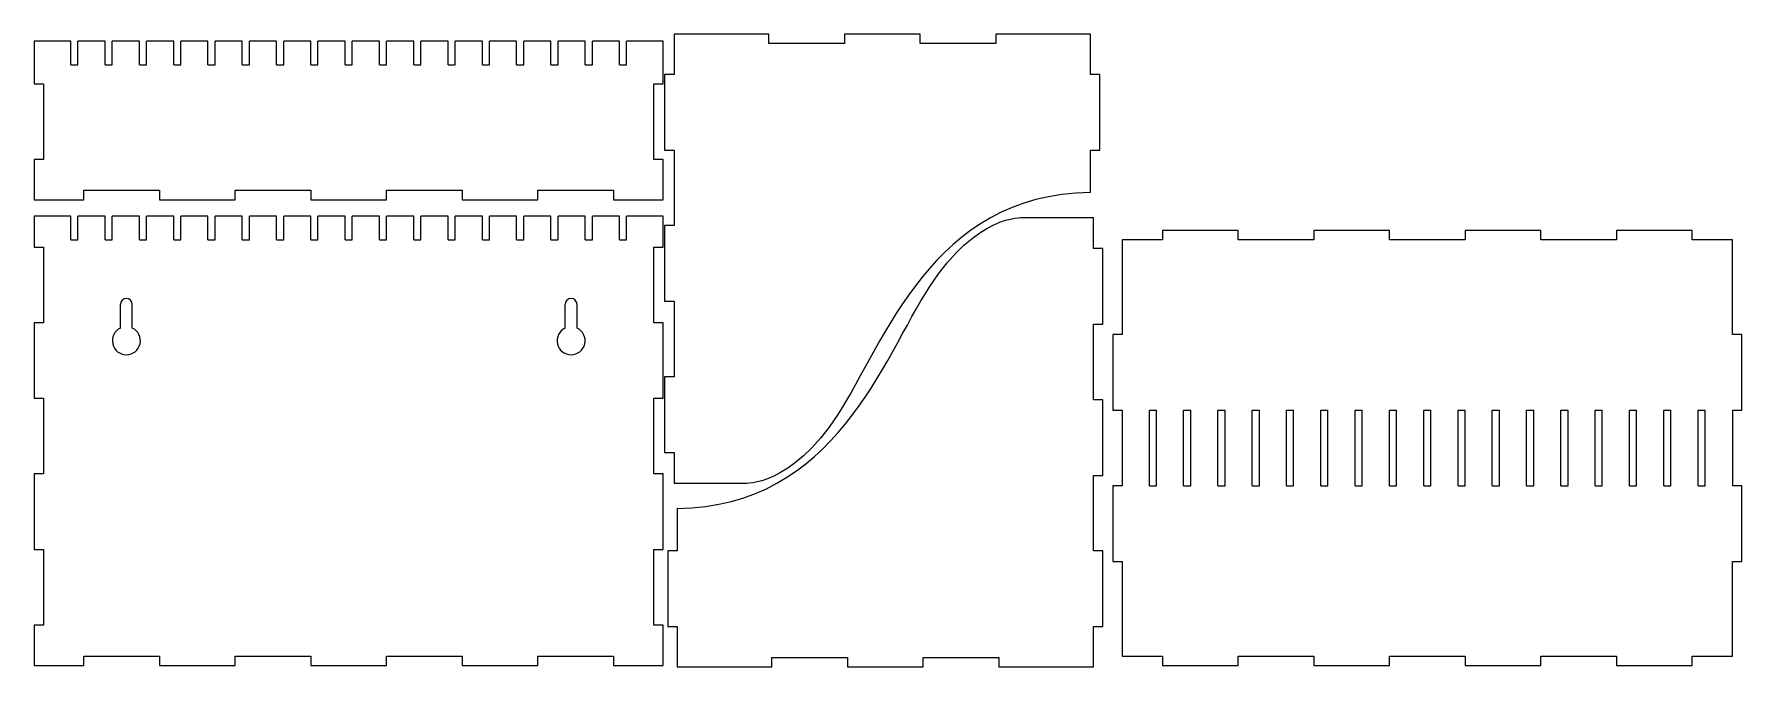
# Model space of a CAD drawing. Header units: inches. Extents: x 0 to 722, y 2 to 270.
import ezdxf

# ---------------------------------------------------------------- set-up
doc = ezdxf.new("R2010")
doc.units = ezdxf.units.IN
doc.layers.get('0').update_dxf_attribs({"lineweight": 25, "true_color": 0xffffff})
for name, color, linetype, lineweight in [('back_outsideCutPath', 7, 'BYLAYER', 5), ('bottom_outsideCutPath', 7, 'BYLAYER', 5), ('front_outsideCutPath', 7, 'BYLAYER', 5), ('right_outsideCutPath', 7, 'BYLAYER', 5)]:
    doc.layers.add(name, color=color, linetype=linetype, lineweight=lineweight)

msp = doc.modelspace()

# ---------------------------------------------------------------- linework, layer by layer
for p, q in [((15.5, 257), (15.5, 267)), ((18.5, 257), (18.5, 267)), ((30, 257), (30, 267)), ((33, 257), (33, 267)), ((44.5, 257), (44.5, 267)), ((47.5, 257), (47.5, 267)), ((59, 257), (59, 267)), ((62, 257), (62, 267)), ((73.5, 257), (73.5, 267)), ((76.5, 257), (76.5, 267)), ((88, 257), (88, 267)), ((91, 257), (91, 267)), ((102.5, 257), (102.5, 267)), ((105.5, 257), (105.5, 267)), ((117, 257), (117, 267)), ((120, 257), (120, 267)), ((131.5, 257), (131.5, 267)), ((134.5, 257), (134.5, 267)), ((146, 257), (146, 267)), ((149, 257), (149, 267)), ((160.5, 257), (160.5, 267)), ((163.5, 257), (163.5, 267)), ((175, 257), (175, 267)), ((178, 257), (178, 267)), ((189.5, 257), (189.5, 267)), ((192.5, 257), (192.5, 267)), ((204, 257), (204, 267)), ((207, 257), (207, 267)), ((218.5, 257), (218.5, 267)), ((221.5, 257), (221.5, 267)), ((233, 257), (233, 267)), ((236, 257), (236, 267)), ((247.5, 257), (247.5, 267)), ((250.5, 257), (250.5, 267)), ((15.5, 257), (18.5, 257)), ((30, 257), (33, 257)), ((44.5, 257), (47.5, 257)), ((59, 257), (62, 257)), ((73.5, 257), (76.5, 257)), ((88, 257), (91, 257)), ((102.5, 257), (105.5, 257)), ((117, 257), (120, 257)), ((131.5, 257), (134.5, 257)), ((146, 257), (149, 257)), ((160.5, 257), (163.5, 257)), ((175, 257), (178, 257)), ((189.5, 257), (192.5, 257)), ((204, 257), (207, 257)), ((218.5, 257), (221.5, 257)), ((233, 257), (236, 257)), ((247.5, 257), (250.5, 257)), ((15.5, 183), (15.5, 193)), ((18.5, 183), (18.5, 193)), ((30, 183), (30, 193)), ((33, 183), (33, 193)), ((44.5, 183), (44.5, 193)), ((47.5, 183), (47.5, 193)), ((59, 183), (59, 193)), ((62, 183), (62, 193)), ((73.5, 183), (73.5, 193)), ((76.5, 183), (76.5, 193)), ((88, 183), (88, 193)), ((91, 183), (91, 193)), ((102.5, 183), (102.5, 193)), ((105.5, 183), (105.5, 193)), ((117, 183), (117, 193)), ((120, 183), (120, 193)), ((131.5, 183), (131.5, 193)), ((134.5, 183), (134.5, 193)), ((146, 183), (146, 193)), ((149, 183), (149, 193)), ((160.5, 183), (160.5, 193)), ((163.5, 183), (163.5, 193)), ((175, 183), (175, 193)), ((178, 183), (178, 193)), ((189.5, 183), (189.5, 193)), ((192.5, 183), (192.5, 193)), ((204, 183), (204, 193)), ((207, 183), (207, 193)), ((218.5, 183), (218.5, 193)), ((221.5, 183), (221.5, 193)), ((233, 183), (233, 193)), ((236, 183), (236, 193)), ((247.5, 183), (247.5, 193)), ((250.5, 183), (250.5, 193)), ((417.94, 192.43), (447.89, 192.43)), ((15.5, 183), (18.5, 183)), ((30, 183), (33, 183)), ((44.5, 183), (47.5, 183)), ((59, 183), (62, 183)), ((73.5, 183), (76.5, 183)), ((88, 183), (91, 183)), ((102.5, 183), (105.5, 183)), ((117, 183), (120, 183)), ((131.5, 183), (134.5, 183)), ((146, 183), (149, 183)), ((160.5, 183), (163.5, 183)), ((175, 183), (178, 183)), ((189.5, 183), (192.5, 183)), ((204, 183), (207, 183)), ((218.5, 183), (221.5, 183)), ((233, 183), (236, 183)), ((247.5, 183), (250.5, 183)), ((36.48, 145.71), (36.48, 155.71)), ((41.48, 145.71), (41.48, 155.71)), ((224.52, 145.71), (224.52, 155.71)), ((229.52, 145.71), (229.52, 155.71)), ((471.5, 79), (471.5, 111)), ((474.5, 79), (474.5, 111)), ((486, 79), (486, 111)), ((489, 79), (489, 111)), ((500.5, 79), (500.5, 111)), ((503.5, 79), (503.5, 111)), ((515, 79), (515, 111)), ((518, 79), (518, 111)), ((529.5, 79), (529.5, 111)), ((532.5, 79), (532.5, 111)), ((544, 79), (544, 111)), ((547, 79), (547, 111)), ((558.5, 79), (558.5, 111)), ((561.5, 79), (561.5, 111)), ((573, 79), (573, 111)), ((576, 79), (576, 111)), ((587.5, 79), (587.5, 111)), ((590.5, 79), (590.5, 111)), ((602, 79), (602, 111)), ((605, 79), (605, 111)), ((616.5, 79), (616.5, 111)), ((619.5, 79), (619.5, 111)), ((631, 79), (631, 111)), ((634, 79), (634, 111)), ((645.5, 79), (645.5, 111)), ((648.5, 79), (648.5, 111)), ((660, 79), (660, 111)), ((663, 79), (663, 111)), ((674.5, 79), (674.5, 111)), ((677.5, 79), (677.5, 111)), ((689, 79), (689, 111)), ((692, 79), (692, 111)), ((703.5, 79), (703.5, 111)), ((706.5, 79), (706.5, 111)), ((718, 111), (718, 79)), ((300.5, 80.03), (270.55, 80.03)), ((471.5, 79), (474.5, 79)), ((486, 79), (489, 79)), ((500.5, 79), (503.5, 79)), ((515, 79), (518, 79)), ((529.5, 79), (532.5, 79)), ((544, 79), (547, 79)), ((558.5, 79), (561.5, 79)), ((573, 79), (576, 79)), ((587.5, 79), (590.5, 79)), ((602, 79), (605, 79)), ((616.5, 79), (619.5, 79)), ((631, 79), (634, 79)), ((645.5, 79), (648.5, 79)), ((660, 79), (663, 79)), ((674.5, 79), (677.5, 79)), ((689, 79), (692, 79)), ((703.5, 79), (706.5, 79))]:
    msp.add_line(p, q)
for centre, radius, start, end in [((38.98, 155.71), 2.5, 0, 180), ((227.02, 155.71), 2.5, 360, 180), ((38.98, 140.35), 5.92, 115, 65), ((227.02, 140.35), 5.92, 115, 65)]:
    msp.add_arc(centre, radius, start, end)
for points in [[(446.55, 203.03), (379.57, 202.38), (339.55, 77.03), (300.5, 80.03), (300.5, 80.03)], [(271.89, 69.43), (338.87, 70.08), (378.89, 195.43), (417.94, 192.43), (417.94, 192.43)]]:
    msp.add_open_spline(points, degree=3)
at = {"layer": 'back_outsideCutPath'}
for p, q in [((0, 267), (0, 249)), ((15.5, 267), (0, 267)), ((30, 267), (18.5, 267)), ((44.5, 267), (33, 267)), ((59, 267), (47.5, 267)), ((73.5, 267), (62, 267)), ((88, 267), (76.5, 267)), ((102.5, 267), (91, 267)), ((117, 267), (105.5, 267)), ((131.5, 267), (120, 267)), ((146, 267), (134.5, 267)), ((160.5, 267), (149, 267)), ((175, 267), (163.5, 267)), ((189.5, 267), (178, 267)), ((204, 267), (192.5, 267)), ((218.5, 267), (207, 267)), ((233, 267), (221.5, 267)), ((247.5, 267), (236, 267)), ((266, 267), (250.5, 267)), ((266, 249), (266, 267)), ((0, 249), (4, 249)), ((4, 249), (4, 217)), ((262, 217), (262, 249)), ((262, 249), (266, 249)), ((4, 217), (0, 217)), ((0, 217), (0, 200)), ((266, 217), (262, 217)), ((266, 200), (266, 217)), ((21, 200), (21, 204)), ((21, 204), (53, 204)), ((53, 204), (53, 200)), ((85, 200), (85, 204)), ((85, 204), (117, 204)), ((117, 204), (117, 200)), ((149, 200), (149, 204)), ((149, 204), (181, 204)), ((181, 204), (181, 200)), ((213, 200), (213, 204)), ((213, 204), (245, 204)), ((245, 204), (245, 200)), ((0, 200), (21, 200)), ((53, 200), (85, 200)), ((117, 200), (149, 200)), ((181, 200), (213, 200)), ((245, 200), (266, 200)), ((15.5, 193), (0, 193)), ((30, 193), (18.5, 193)), ((44.5, 193), (33, 193)), ((59, 193), (47.5, 193)), ((73.5, 193), (62, 193)), ((88, 193), (76.5, 193)), ((102.5, 193), (91, 193)), ((117, 193), (105.5, 193)), ((131.5, 193), (120, 193)), ((146, 193), (134.5, 193)), ((160.5, 193), (149, 193)), ((175, 193), (163.5, 193)), ((189.5, 193), (178, 193)), ((204, 193), (192.5, 193)), ((218.5, 193), (207, 193)), ((233, 193), (221.5, 193)), ((247.5, 193), (236, 193)), ((266, 193), (250.5, 193)), ((471.5, 111), (474.5, 111)), ((486, 111), (489, 111)), ((500.5, 111), (503.5, 111)), ((515, 111), (518, 111)), ((529.5, 111), (532.5, 111)), ((544, 111), (547, 111)), ((558.5, 111), (561.5, 111)), ((573, 111), (576, 111)), ((587.5, 111), (590.5, 111)), ((602, 111), (605, 111)), ((616.5, 111), (619.5, 111)), ((631, 111), (634, 111)), ((645.5, 111), (648.5, 111)), ((660, 111), (663, 111)), ((674.5, 111), (677.5, 111)), ((689, 111), (692, 111)), ((703.5, 111), (706.5, 111))]:
    msp.add_line(p, q, dxfattribs=at)
at = {"layer": 'bottom_outsideCutPath'}
for p, q in [((460, 183), (460, 143)), ((477, 183), (460, 183)), ((509, 187), (477, 187)), ((477, 187), (477, 183)), ((509, 183), (509, 187)), ((541, 183), (509, 183)), ((573, 187), (541, 187)), ((541, 187), (541, 183)), ((573, 183), (573, 187)), ((605, 183), (573, 183)), ((637, 187), (605, 187)), ((605, 187), (605, 183)), ((637, 183), (637, 187)), ((669, 183), (637, 183)), ((701, 187), (669, 187)), ((669, 187), (669, 183)), ((701, 183), (701, 187)), ((718, 183), (701, 183)), ((718, 175), (718, 183)), ((718, 143), (718, 175)), ((460, 143), (456, 143)), ((456, 143), (456, 111)), ((722, 143), (718, 143)), ((722, 111), (722, 143)), ((456, 111), (460, 111)), ((460, 111), (460, 79)), ((718, 111), (722, 111)), ((460, 79), (456, 79)), ((456, 79), (456, 47)), ((722, 79), (718, 79)), ((722, 47), (722, 79)), ((456, 47), (460, 47)), ((460, 47), (460, 15)), ((718, 7), (718, 47)), ((718, 47), (722, 47)), ((460, 15), (460, 7)), ((460, 7), (477, 7)), ((477, 7), (477, 3)), ((477, 3), (509, 3)), ((509, 3), (509, 7)), ((509, 7), (541, 7)), ((541, 7), (541, 3)), ((541, 3), (573, 3)), ((573, 3), (573, 7)), ((573, 7), (605, 7)), ((605, 7), (605, 3)), ((605, 3), (637, 3)), ((637, 3), (637, 7)), ((637, 7), (669, 7)), ((669, 7), (669, 3)), ((669, 3), (701, 3)), ((701, 3), (701, 7)), ((701, 7), (718, 7))]:
    msp.add_line(p, q, dxfattribs=at)
at = {"layer": 'front_outsideCutPath'}
for p, q in [((0, 193), (0, 180)), ((266, 180), (266, 193)), ((0, 180), (4, 180)), ((4, 180), (4, 148)), ((262, 148), (262, 180)), ((262, 180), (266, 180)), ((4, 148), (0, 148)), ((0, 148), (0, 116)), ((266, 148), (262, 148)), ((266, 116), (266, 148)), ((0, 116), (4, 116)), ((4, 116), (4, 84)), ((262, 84), (262, 116)), ((262, 116), (266, 116)), ((4, 84), (0, 84)), ((0, 84), (0, 52)), ((266, 84), (262, 84)), ((266, 52), (266, 84)), ((0, 52), (4, 52)), ((4, 52), (4, 20)), ((262, 20), (262, 52)), ((262, 52), (266, 52)), ((4, 20), (0, 20)), ((0, 20), (0, 3)), ((266, 20), (262, 20)), ((266, 3), (266, 20)), ((0, 3), (21, 3)), ((21, 3), (21, 7)), ((21, 7), (53, 7)), ((53, 7), (53, 3)), ((53, 3), (85, 3)), ((85, 3), (85, 7)), ((85, 7), (117, 7)), ((117, 7), (117, 3)), ((117, 3), (149, 3)), ((149, 3), (149, 7)), ((149, 7), (181, 7)), ((181, 7), (181, 3)), ((181, 3), (213, 3)), ((213, 3), (213, 7)), ((213, 7), (245, 7)), ((245, 7), (245, 3)), ((245, 3), (266, 3))]:
    msp.add_line(p, q, dxfattribs=at)
at = {"layer": 'right_outsideCutPath'}
for p, q in [((278.55, 270.03), (270.55, 270.03)), ((270.55, 270.03), (270.55, 253.03)), ((310.55, 270.03), (278.55, 270.03)), ((310.55, 266.03), (310.55, 270.03)), ((374.55, 270.03), (342.55, 270.03)), ((342.55, 270.03), (342.55, 266.03)), ((374.55, 266.03), (374.55, 270.03)), ((446.55, 270.03), (406.55, 270.03)), ((406.55, 270.03), (406.55, 266.03)), ((446.55, 253.03), (446.55, 270.03)), ((342.55, 266.03), (310.55, 266.03)), ((406.55, 266.03), (374.55, 266.03)), ((270.55, 253.03), (266.55, 253.03)), ((266.55, 253.03), (266.55, 221.03)), ((450.55, 253.03), (446.55, 253.03)), ((450.55, 221.03), (450.55, 253.03)), ((266.55, 221.03), (270.55, 221.03)), ((270.55, 221.03), (270.55, 189.03)), ((446.55, 203.03), (446.55, 221.03)), ((446.55, 221.03), (450.55, 221.03)), ((270.55, 189.03), (266.55, 189.03)), ((266.55, 189.03), (266.55, 157.03)), ((447.89, 179.43), (447.89, 192.43)), ((451.89, 179.43), (447.89, 179.43)), ((451.89, 147.43), (451.89, 179.43)), ((266.55, 157.03), (270.55, 157.03)), ((270.55, 157.03), (270.55, 125.03)), ((447.89, 115.43), (447.89, 147.43)), ((447.89, 147.43), (451.89, 147.43)), ((270.55, 125.03), (266.55, 125.03)), ((266.55, 125.03), (266.55, 93.03)), ((451.89, 115.43), (447.89, 115.43)), ((451.89, 83.43), (451.89, 115.43)), ((266.55, 93.03), (270.55, 93.03)), ((270.55, 93.03), (270.55, 80.03)), ((447.89, 51.43), (447.89, 83.43)), ((447.89, 83.43), (451.89, 83.43)), ((271.89, 69.43), (271.89, 51.43)), ((271.89, 51.43), (267.89, 51.43)), ((267.89, 51.43), (267.89, 19.43)), ((451.89, 51.43), (447.89, 51.43)), ((451.89, 19.43), (451.89, 51.43)), ((267.89, 19.43), (271.89, 19.43)), ((271.89, 19.43), (271.89, 2.43)), ((447.89, 2.43), (447.89, 19.43)), ((447.89, 19.43), (451.89, 19.43)), ((271.89, 2.43), (311.89, 2.43)), ((311.89, 2.43), (311.89, 6.43)), ((311.89, 6.43), (343.89, 6.43)), ((343.89, 6.43), (343.89, 2.43)), ((343.89, 2.43), (375.89, 2.43)), ((375.89, 2.43), (375.89, 6.43)), ((375.89, 6.43), (407.89, 6.43)), ((407.89, 6.43), (407.89, 2.43)), ((407.89, 2.43), (439.89, 2.43)), ((439.89, 2.43), (447.89, 2.43))]:
    msp.add_line(p, q, dxfattribs=at)

doc.saveas('drawing.dxf')
